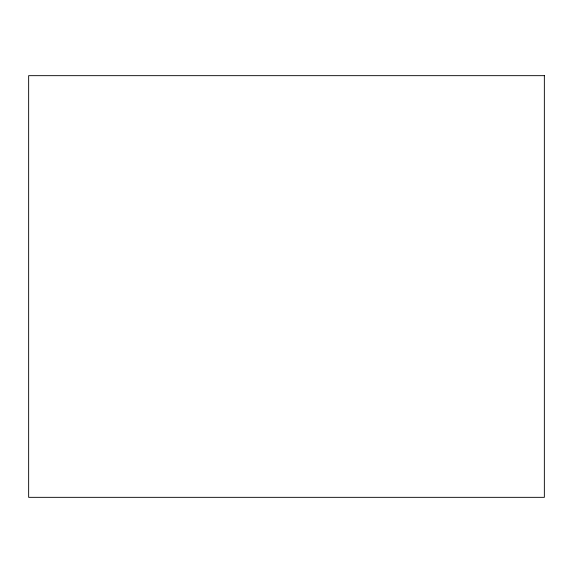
<?xml version="1.0" encoding="UTF-8"?>
<svg xmlns="http://www.w3.org/2000/svg" width="573" height="573" viewBox="0 0 573 573"><rect width="100%" height="100%" fill="white"/><g stroke="black" fill="none" stroke-linecap="round" stroke-linejoin="round"><path stroke-width="0.86" d="M544.35 75.665L28.65 75.665L28.65 497.335L544.35 497.335L544.35 75.665"/></g></svg>
